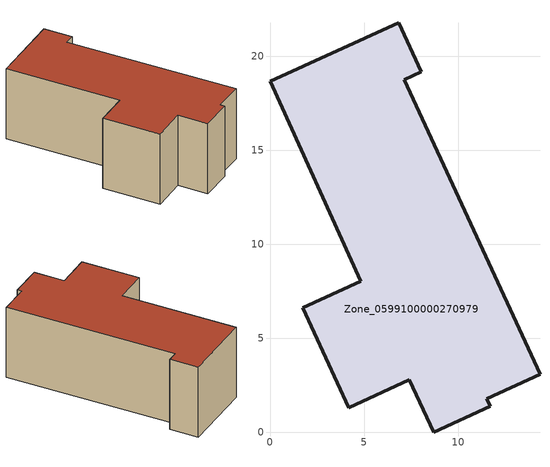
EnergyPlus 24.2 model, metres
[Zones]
Zone_0599100000270979
 floor ground (C_G): 11.53,1.78 11.71,1.39 8.69,0 7.39,2.79 4.18,1.31 1.73,6.61 4.83,8.04 0,18.65 6.85,21.77 8.04,19.17 7.13,18.75 14.35,3.08 z0
 wall outside (C_F): 8.04,19.17 6.85,21.77 0,18.65 4.83,8.04 1.73,6.61 4.18,1.31 7.39,2.79 8.69,0 11.71,1.39 11.53,1.78 14.35,3.08 7.13,18.75 8.04,19.17 z0:7.55
 roof outside (C_R): 14.35,3.08 7.13,18.75 8.04,19.17 6.85,21.77 0,18.65 4.83,8.04 1.73,6.61 4.18,1.31 7.39,2.79 8.69,0 11.71,1.39 11.53,1.78 z7.55
[BUILDING]
Pand.0599100000270979: North Axis=0; Terrain=City; Loads Convergence Tolerance Value=0.04; Temperature Convergence Tolerance Value=0.4; Solar Distribution=FullExterior; Maximum Number of Warmup Days=25; Minimum Number of Warmup Days=1
[Site:Location]
Rotterdam.The.Hague.AP_ZH_NLD Design_Conditions: Latitude=51.96; Longitude=4.45; Time Zone=1; Elevation=-4.5
[SITE:GROUNDTEMPERATURE:BUILDINGSURFACE]
18, 18, 18, 18, 18, 18, 18, 18, 18, 18, 18, 18
[MATERIAL] Thermal Absorptance=0.9; Solar Absorptance=0.7; Visible Absorptance=0.7
Name | Roughness | Thickness | Conductivity | Density | Specific Heat
G.D.1965 | MediumSmooth | 0.15 | 1 | 540 | 1210
F.D.1965 | Rough | 0.3 | 0.857143 | 1920 | 840
R.D.1965 | MediumRough | 0.2 | 0.08 | 1500 | 1000
[CONSTRUCTION]
C_G: G.D.1965
C_F: F.D.1965
C_R: R.D.1965
[ZONE]
Zone_0599100000270979: Type=1; Multiplier=1; Ceiling Height=Autocalculate; Volume=Autocalculate; Floor Area=autocalculate; Part of Total Floor Area=Yes
[ZONEINFILTRATION:DESIGNFLOWRATE]
Infil_Zone_0599100000270979: Zone or ZoneList or Space or SpaceList=Zone_0599100000270979; Schedule=AlwaysOn; Design Flow Rate Calculation Method=Flow/Area; Flow Rate per Floor Area=0.0042; Constant Term Coefficient=1; Temperature Term Coefficient=0; Velocity Term Coefficient=0; Velocity Squared Term Coefficient=0
[HVACTEMPLATE:ZONE:IDEALLOADSAIRSYSTEM]
Zone_0599100000270979: Maximum Heating Supply Air Temperature=50; Minimum Cooling Supply Air Temperature=13; Maximum Heating Supply Air Humidity Ratio=0.0156; Minimum Cooling Supply Air Humidity Ratio=0.0077; Heating Limit=NoLimit; Cooling Limit=NoLimit; Dehumidification Control Type=ConstantSensibleHeatRatio; Cooling Sensible Heat Ratio=0.7; Dehumidification Setpoint=60; Humidification Control Type=None; Humidification Setpoint=30; Outdoor Air Method=None; Outdoor Air Flow Rate per Person=0.00944; Outdoor Air Flow Rate per Zone Floor Area=0; Outdoor Air Flow Rate per Zone=0; Demand Controlled Ventilation Type=None; Outdoor Air Economizer Type=NoEconomizer; Heat Recovery Type=None; Sensible Heat Recovery Effectiveness=0.7; Latent Heat Recovery Effectiveness=0.65
[ZONECONTROL:THERMOSTAT]
ThermostatControl_Zone_0599100000270979: Zone or ZoneList=Zone_0599100000270979; Control Type Schedule=DualSetpointControlType; Control 1=Thermostat_Zone_0599100000270979; Temperature Difference Between Cutout And Setpoint=0
[THERMOSTATSETPOINT:DUALSETPOINT]
Thermostat_Zone_0599100000270979: Heating Setpoint Temperature Schedule=HeatingSetpoint_Zone_0599100000270979; Cooling Setpoint Temperature Schedule=CoolingSetpoint_Zone_0599100000270979
[SCHEDULE:COMPACT]
HeatingSetpoint_Zone_0599100000270979: Through: 12/31, For: AllDays, Until: 24:00, 21
CoolingSetpoint_Zone_0599100000270979: Through: 12/31, For: AllDays, Until: 24:00, 24
DualSetpointControlType: Through: 12/31, For: AllDays, Until: 24:00, 4
AlwaysOn: Through: 12/31, For: AllDays, Until: 24:00, 1
